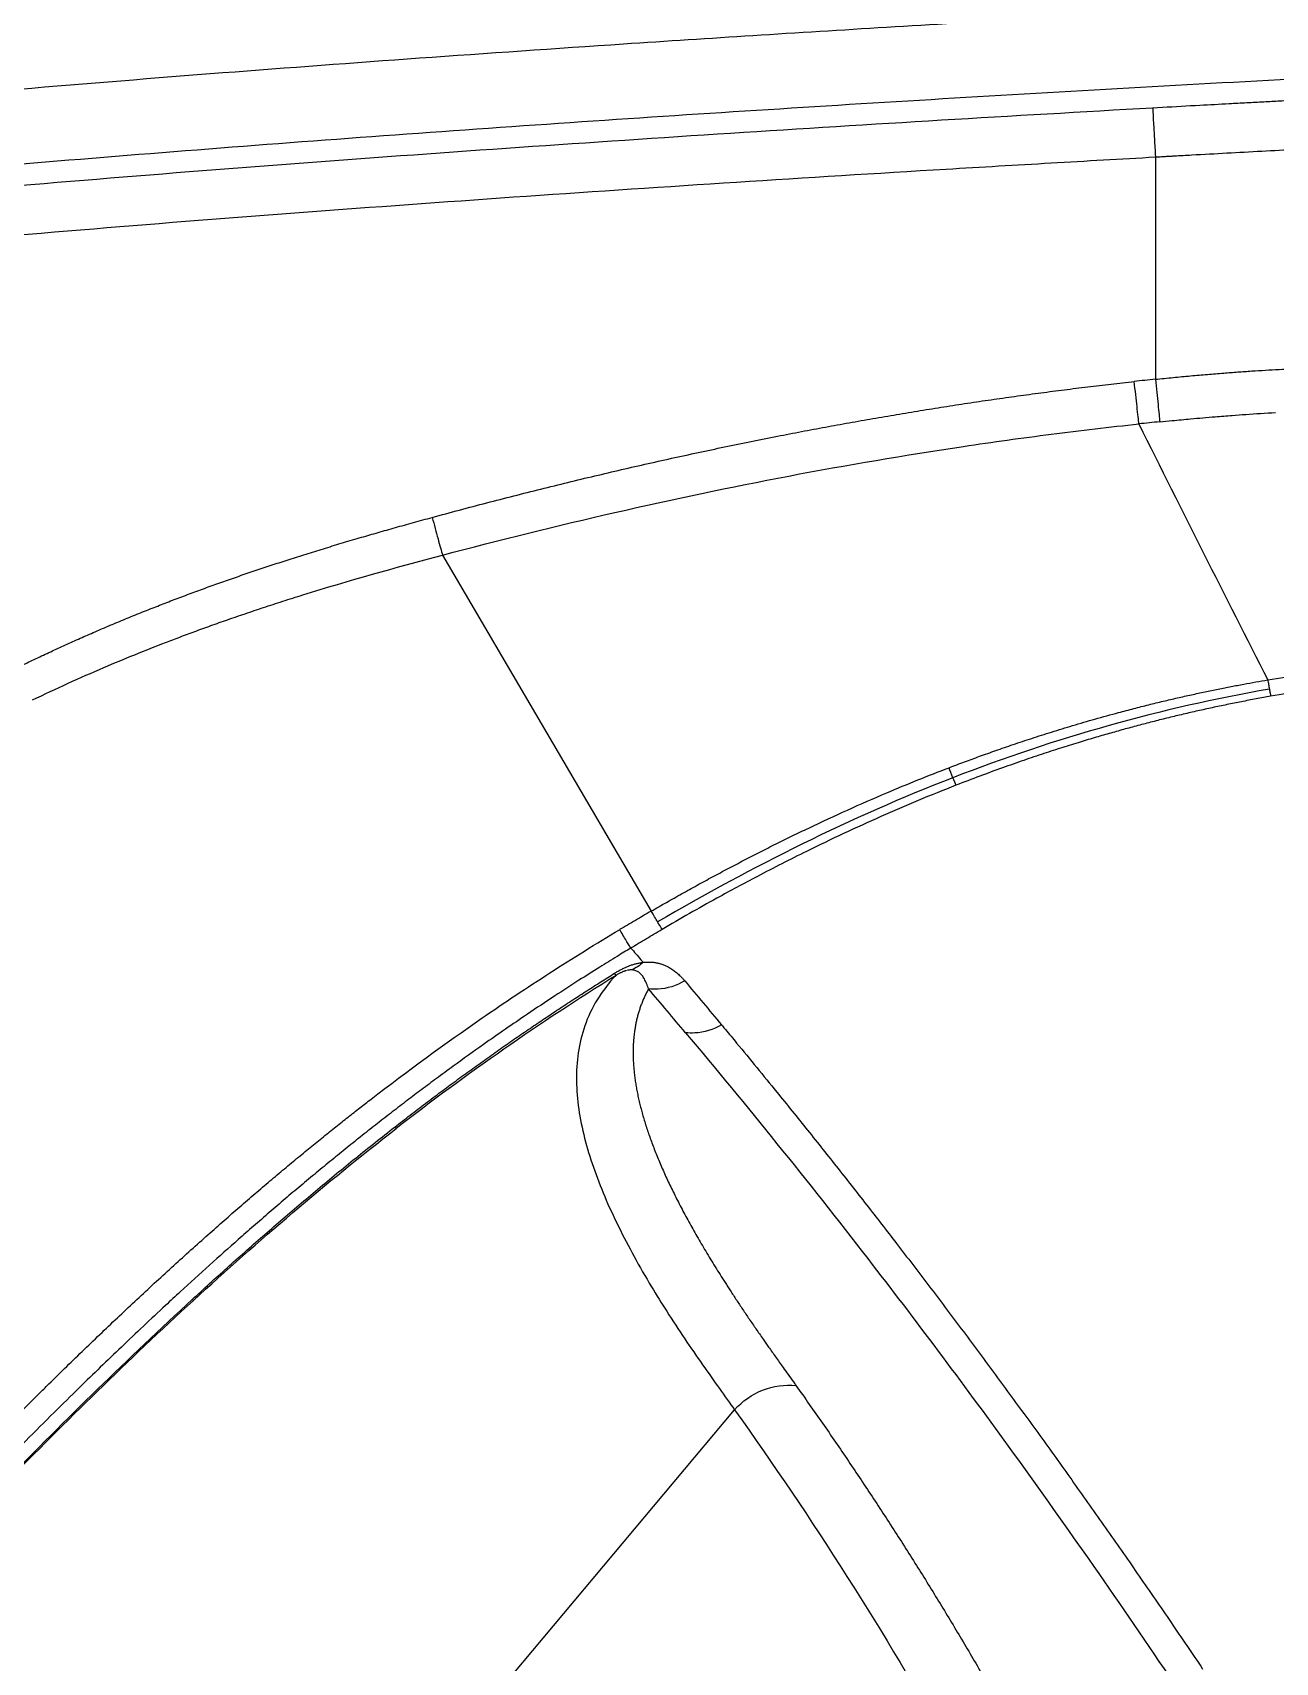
# Model space of a CAD drawing. Extents: x -50 to 28, y -10 to 124.
# Drawn here: x -39.92 to -36.342, y 71.561 to 76.252 of the extents above; entities that cross this region are included whole.
import ezdxf

# ---------------------------------------------------------------- set-up
doc = ezdxf.new("R2010")
doc.units = 0
doc.header["$MEASUREMENT"] = 0
doc.layers.add('GEOMETRY', color=2, linetype='Continuous', lineweight=25)

# ---------------------------------------------------------------- blocks, each defined once
blk = doc.blocks.new('2026 EXCURSION-ENTICE')
at = {"layer": 'GEOMETRY'}
for p, q in [((-25.2056, -3.0332), (-25.2056, -3.673)), ((-27.2579, -4.179), (-26.6567, -5.2036)), ((-26.7065, -5.5615), (-26.7068, -5.5639)), ((-28.2444, -8.8166), (-26.417, -6.6388))]:
    blk.add_line(p, q, dxfattribs=at)
at = {"layer": 'GEOMETRY', "flags": 128}
for points in [[(-25.2135, -2.8916), (-25.1992, -2.8908), (-25.1848, -2.89)], [(-26.6867, -5.3434), (-26.6834, -5.3472), (-26.6801, -5.351)], [(-26.4545, -5.5307), (-26.4531, -5.5324), (-26.4517, -5.5341)], [(-26.4517, -5.5341), (-26.4475, -5.5391), (-26.4433, -5.5442)]]:
    blk.add_lwpolyline(points, dxfattribs=at)
at = {"layer": 'GEOMETRY'}
for points, knots in [([(36.6428, -38.9849), (36.6428, -38.9538), (36.6428, -38.9209), (36.6428, -38.8518), (36.6428, -38.8157), (36.6428, -38.7044), (36.6428, -38.6259), (36.6429, -38.4716), (36.6429, -38.3959), (36.6429, -38.2918), (36.6429, -38.2586), (36.6429, -38.196), (36.6429, -38.1665), (36.643, -38.1112), (36.643, -38.0854), (36.643, -38.0366), (36.643, -38.0136), (36.643, -37.9686), (36.643, -37.9463), (36.643, -37.9016), (36.643, -37.8792), (36.643, -37.7674), (36.6431, -37.6779), (36.6431, -37.2302), (36.643, -36.8711), (36.6425, -36.1483), (36.642, -35.7846), (36.6407, -35.0531), (36.6397, -34.6853), (36.6362, -33.5784), (36.6327, -32.8363), (36.6258, -31.7329), (36.6232, -31.3667), (36.6174, -30.6389), (36.6143, -30.2773), (36.6073, -29.5579), (36.6036, -29.2001), (36.5954, -28.4845), (36.5909, -28.1267), (36.5766, -27.0538), (36.5657, -26.3392), (36.5282, -24.1982), (36.497, -22.7741), (36.4381, -20.634), (36.4164, -19.92), (36.3801, -18.8478), (36.3674, -18.4902), (36.3408, -17.775), (36.3267, -17.4174), (36.2972, -16.7019), (36.2818, -16.3439), (36.2492, -15.6276), (36.2321, -15.2693), (36.1961, -14.5528), (36.1772, -14.1946), (36.1373, -13.4788), (36.1163, -13.1213), (36.0491, -12.0493), (35.9987, -11.335), (35.8805, -9.9073), (35.8128, -9.1939), (35.7232, -8.3929), (35.713, -8.3039), (35.6975, -8.1705), (35.6923, -8.1261), (35.6818, -8.0371), (35.6765, -7.9925), (35.665, -7.9028), (35.6586, -7.8577), (35.6448, -7.7684), (35.6373, -7.7241), (35.6214, -7.6359), (35.6129, -7.5919), (35.5946, -7.5036), (35.5849, -7.4593), (35.4923, -7.0621), (35.374, -6.7174), (35.0708, -6.0592), (34.8858, -5.7456), (34.4563, -5.1619), (34.2117, -4.8918), (33.673, -4.4064), (33.379, -4.1911), (32.7534, -3.8241), (32.4219, -3.6725), (31.9069, -3.4974), (31.7324, -3.4478), (31.4674, -3.3867), (31.3785, -3.3686), (31.2447, -3.3449), (31.1999, -3.3375), (31.1102, -3.3239), (31.0652, -3.3177), (30.9981, -3.3092), (30.9757, -3.3065), (30.9311, -3.3012), (30.9089, -3.2986), (30.8644, -3.2933), (30.842, -3.2907), (30.7963, -3.2853), (30.7731, -3.2826), (30.702, -3.2744), (30.6528, -3.2687), (30.5544, -3.2576), (30.5054, -3.2521), (30.4346, -3.2442), (30.4114, -3.2416), (30.3659, -3.2366), (30.3436, -3.2342), (30.2768, -3.2269), (30.2323, -3.2221), (30.0987, -3.2078), (30.0097, -3.1985), (29.208, -3.1159), (28.4943, -3.0535), (27.0663, -2.9444), (26.3519, -2.8976), (25.4585, -2.8452), (25.2798, -2.835), (24.9224, -2.8152), (24.7437, -2.8055), (24.2082, -2.7773), (23.8523, -2.7596), (23.1438, -2.7258), (22.7911, -2.7098), (22.0879, -2.6794), (21.7373, -2.665), (21.0356, -2.6375), (20.6844, -2.6244), (19.9793, -2.5993), (19.6253, -2.5873), (18.9141, -2.5644), (18.5568, -2.5535), (17.8413, -2.5327), (17.4836, -2.5228), (16.41, -2.4947), (15.6939, -2.4779), (14.2607, -2.4478), (13.5436, -2.4345), (12.1094, -2.4109), (11.3923, -2.4007), (9.9589, -2.3829), (9.2426, -2.3754), (8.1688, -2.366), (7.8109, -2.3632), (7.2742, -2.3594), (7.0952, -2.3582), (6.734, -2.3559), (6.5517, -2.3549), (6.1823, -2.3529), (5.9953, -2.3519), (5.6165, -2.3502), (5.4248, -2.3494), (4.8447, -2.3471), (4.4512, -2.3459), (3.8632, -2.3443), (3.6676, -2.3438), (3.2794, -2.343), (3.0868, -2.3426), (2.7059, -2.3419), (2.5177, -2.3416), (2.1461, -2.3411), (1.9627, -2.3408), (1.5999, -2.3404), (1.4204, -2.3403), (1.0624, -2.34), (0.8835, -2.3399), (0.3468, -2.3397), (-0.0111, -2.3396), (-1.0845, -2.3399), (-1.8002, -2.3405), (-3.2315, -2.3427), (-3.9472, -2.3443), (-5.3786, -2.3489), (-6.0943, -2.352), (-7.5257, -2.3608), (-8.2412, -2.3663), (-9.6738, -2.3799), (-10.391, -2.3879), (-11.827, -2.4068), (-12.5458, -2.4177), (-13.983, -2.4426), (-14.7013, -2.4566), (-16.1362, -2.4882), (-16.8526, -2.5057), (-17.7473, -2.5302), (-17.9261, -2.5352), (-18.2839, -2.5455), (-18.4628, -2.5508), (-18.999, -2.5671), (-19.3554, -2.5785), (-20.0636, -2.6022), (-20.4155, -2.6146), (-21.1159, -2.6406), (-21.4645, -2.6541), (-22.1614, -2.6825), (-22.5098, -2.6974), (-23.2094, -2.7289), (-23.5607, -2.7454), (-24.2677, -2.7804), (-24.6234, -2.7989), (-25.1589, -2.8282), (-25.3376, -2.8382), (-25.695, -2.8589), (-25.8737, -2.8696), (-26.4099, -2.9025), (-26.7676, -2.9259), (-27.4834, -2.9761), (-27.8414, -3.0029), (-28.5569, -3.0608), (-28.9143, -3.0919), (-29.4497, -3.1421), (-29.6281, -3.1595), (-29.8954, -3.1866), (-29.9845, -3.1958), (-30.1181, -3.2099), (-30.1626, -3.2146), (-30.2294, -3.2218), (-30.2518, -3.2242), (-30.2974, -3.2291), (-30.3205, -3.2317), (-30.3913, -3.2394), (-30.4403, -3.2448), (-30.5396, -3.2559), (-30.5898, -3.2616), (-30.6878, -3.2727), (-30.7354, -3.2782), (-30.8272, -3.2889), (-30.8713, -3.2941), (-30.938, -3.302), (-30.9602, -3.3046), (-31.0049, -3.3101), (-31.0274, -3.3129), (-31.0947, -3.3217), (-31.1396, -3.3282), (-31.274, -3.3493), (-31.3632, -3.3657), (-31.8068, -3.4586), (-32.154, -3.5691), (-32.8192, -3.8576), (-33.1371, -4.0356), (-33.7306, -4.4522), (-34.0061, -4.6908), (-34.5034, -5.2184), (-34.7251, -5.5074), (-35.1057, -6.1243), (-35.2647, -6.4521), (-35.4513, -6.9629), (-35.5048, -7.1361), (-35.5721, -7.4008), (-35.5923, -7.4898), (-35.6191, -7.6236), (-35.6274, -7.6682), (-35.6391, -7.7352), (-35.6429, -7.7576), (-35.6501, -7.8023), (-35.6536, -7.8248), (-35.6601, -7.8689), (-35.6632, -7.8904), (-35.669, -7.9335), (-35.6718, -7.9552), (-35.6773, -7.9995), (-35.68, -8.022), (-35.6853, -8.0666), (-35.6879, -8.0888), (-35.701, -8.1998), (-35.7113, -8.2888), (-35.7416, -8.5557), (-35.7611, -8.7338), (-35.8548, -9.6244), (-35.9185, -10.3381), (-36.0299, -11.7663), (-36.0776, -12.4807), (-36.163, -13.9102), (-36.2007, -14.6252), (-36.2697, -16.0552), (-36.3009, -16.7704), (-36.3576, -18.2009), (-36.3831, -18.9162), (-36.4295, -20.3451), (-36.4503, -21.0586), (-36.488, -22.4845), (-36.5049, -23.1969), (-36.5351, -24.6223), (-36.5485, -25.3353), (-36.5723, -26.7631), (-36.5827, -27.478), (-36.5939, -28.3724), (-36.5961, -28.5513), (-36.6003, -28.9091), (-36.6023, -29.088), (-36.608, -29.6253), (-36.6116, -29.9845), (-36.618, -30.7077), (-36.621, -31.0717), (-36.6263, -31.8041), (-36.6286, -32.1726), (-36.6349, -33.2816), (-36.6379, -34.0258), (-36.6409, -35.1326), (-36.6416, -35.4999), (-36.6426, -36.2298), (-36.6429, -36.5923), (-36.6431, -37.3131), (-36.6431, -37.6713), (-36.643, -38.0739), (-36.643, -38.1187), (-36.643, -38.2079), (-36.6429, -38.2521), (-36.6429, -38.3384), (-36.6429, -38.3806), (-36.6429, -38.4626), (-36.6429, -38.5024), (-36.6428, -38.6188), (-36.6428, -38.6921), (-36.6428, -38.8373), (-36.6428, -38.9094), (-36.6428, -38.9849)], [0, 0, 0, 0, 0.000488, 0.000488, 0.000977, 0.000977, 0.001953, 0.001953, 0.00293, 0.00293, 0.003418, 0.003418, 0.003906, 0.003906, 0.004395, 0.004395, 0.004883, 0.004883, 0.005371, 0.005371, 0.005859, 0.005859, 0.007813, 0.007813, 0.015625, 0.015625, 0.023438, 0.023438, 0.03125, 0.03125, 0.046875, 0.046875, 0.054688, 0.054688, 0.0625, 0.0625, 0.070313, 0.070313, 0.078125, 0.078125, 0.09375, 0.09375, 0.125, 0.125, 0.140625, 0.140625, 0.148438, 0.148438, 0.15625, 0.15625, 0.164063, 0.164063, 0.171875, 0.171875, 0.179688, 0.179688, 0.1875, 0.1875, 0.203125, 0.203125, 0.21875, 0.21875, 0.220703, 0.220703, 0.22168, 0.22168, 0.222656, 0.222656, 0.223633, 0.223633, 0.224609, 0.224609, 0.225586, 0.225586, 0.226563, 0.226563, 0.234375, 0.234375, 0.242188, 0.242188, 0.25, 0.25, 0.257813, 0.257813, 0.265625, 0.265625, 0.269531, 0.269531, 0.271484, 0.271484, 0.272461, 0.272461, 0.273438, 0.273438, 0.273926, 0.273926, 0.274414, 0.274414, 0.274902, 0.274902, 0.275391, 0.275391, 0.276367, 0.276367, 0.277344, 0.277344, 0.277832, 0.277832, 0.27832, 0.27832, 0.279297, 0.279297, 0.28125, 0.28125, 0.296875, 0.296875, 0.3125, 0.3125, 0.316406, 0.316406, 0.320313, 0.320313, 0.328125, 0.328125, 0.335938, 0.335938, 0.34375, 0.34375, 0.351563, 0.351563, 0.359375, 0.359375, 0.367188, 0.367188, 0.375, 0.375, 0.390625, 0.390625, 0.40625, 0.40625, 0.421875, 0.421875, 0.4375, 0.4375, 0.445313, 0.445313, 0.449219, 0.449219, 0.453125, 0.453125, 0.457031, 0.457031, 0.460938, 0.460938, 0.46875, 0.46875, 0.472656, 0.472656, 0.476563, 0.476563, 0.480469, 0.480469, 0.484375, 0.484375, 0.488281, 0.488281, 0.492188, 0.492188, 0.5, 0.5, 0.515625, 0.515625, 0.53125, 0.53125, 0.546875, 0.546875, 0.5625, 0.5625, 0.578125, 0.578125, 0.59375, 0.59375, 0.609375, 0.609375, 0.625, 0.625, 0.628906, 0.628906, 0.632813, 0.632813, 0.640625, 0.640625, 0.648438, 0.648438, 0.65625, 0.65625, 0.664063, 0.664063, 0.671875, 0.671875, 0.679688, 0.679688, 0.683594, 0.683594, 0.6875, 0.6875, 0.695313, 0.695313, 0.703125, 0.703125, 0.710938, 0.710938, 0.714844, 0.714844, 0.716797, 0.716797, 0.717773, 0.717773, 0.718262, 0.718262, 0.71875, 0.71875, 0.719727, 0.719727, 0.720703, 0.720703, 0.72168, 0.72168, 0.722656, 0.722656, 0.723145, 0.723145, 0.723633, 0.723633, 0.724609, 0.724609, 0.726563, 0.726563, 0.734375, 0.734375, 0.742188, 0.742188, 0.75, 0.75, 0.757813, 0.757813, 0.765625, 0.765625, 0.769531, 0.769531, 0.771484, 0.771484, 0.772461, 0.772461, 0.772949, 0.772949, 0.773438, 0.773438, 0.773926, 0.773926, 0.774414, 0.774414, 0.774902, 0.774902, 0.775391, 0.775391, 0.777344, 0.777344, 0.78125, 0.78125, 0.796875, 0.796875, 0.8125, 0.8125, 0.828125, 0.828125, 0.84375, 0.84375, 0.859375, 0.859375, 0.875, 0.875, 0.890625, 0.890625, 0.90625, 0.90625, 0.921875, 0.921875, 0.925781, 0.925781, 0.929688, 0.929688, 0.9375, 0.9375, 0.945313, 0.945313, 0.953125, 0.953125, 0.96875, 0.96875, 0.976563, 0.976563, 0.984375, 0.984375, 0.992188, 0.992188, 0.993164, 0.993164, 0.994141, 0.994141, 0.995117, 0.995117, 0.996094, 0.996094, 0.998047, 0.998047, 1, 1, 1, 1]), ([(-30.1934, -3.0005), (-30.14, -2.9948), (-30.0328, -2.9834), (-29.8712, -2.9668), (-29.7082, -2.9504), (-29.5439, -2.9342), (-29.3782, -2.9183), (-29.2112, -2.9026), (-28.9105, -2.875), (-28.4701, -2.8366), (-27.8972, -2.7905), (-27.3172, -2.7473), (-26.8084, -2.7122), (-26.3602, -2.683), (-25.976, -2.6591), (-25.716, -2.6437), (-25.584, -2.6359)], [0, 0, 0, 0, 0.034838, 0.069965, 0.10538, 0.141085, 0.177079, 0.213363, 0.249936, 0.372971, 0.500138, 0.622863, 0.750276, 0.830993, 0.914234, 1, 1, 1, 1]), ([(-36.1408, -14.6533), (-36.1199, -14.2482), (-36.0979, -13.8431), (-36.0508, -13.0332), (-36.0257, -12.6284), (-35.9444, -11.4143), (-35.882, -10.6052), (-35.7694, -9.3933), (-35.7287, -8.9896), (-35.6731, -8.4856), (-35.6617, -8.3848), (-35.6443, -8.2337), (-35.6384, -8.1833), (-35.6296, -8.1079), (-35.6266, -8.0827), (-35.6206, -8.0323), (-35.6176, -8.0069), (-35.6114, -7.9571), (-35.6082, -7.933), (-35.6016, -7.8847), (-35.5981, -7.8604), (-35.5905, -7.8104), (-35.5864, -7.7853), (-35.5781, -7.7351), (-35.5737, -7.7101), (-35.551, -7.585), (-35.5298, -7.485), (-35.4818, -7.2865), (-35.4549, -7.1882), (-35.3958, -6.9937), (-35.3635, -6.8974), (-35.2583, -6.6114), (-35.1772, -6.4247), (-34.9028, -5.8807), (-34.678, -5.5393), (-34.2867, -5.0721), (-34.1473, -4.9239), (-33.8524, -4.6444), (-33.6969, -4.5131), (-33.2093, -4.1474), (-32.8561, -3.9412), (-32.298, -3.6962), (-32.1073, -3.6252), (-31.719, -3.5056), (-31.5213, -3.457), (-31.2716, -3.4105), (-31.2216, -3.4019), (-31.1211, -3.3862), (-31.0709, -3.3791), (-30.9701, -3.3663), (-30.9198, -3.3604), (-30.8442, -3.3515), (-30.819, -3.3486), (-30.7676, -3.3425), (-30.7414, -3.3395), (-30.6611, -3.3302), (-30.6051, -3.3239), (-30.4924, -3.3112), (-30.4357, -3.3048), (-30.3539, -3.2958), (-30.3271, -3.2929), (-30.2746, -3.2872), (-30.249, -3.2844), (-30.1982, -3.2789), (-30.1731, -3.2763), (-30.1227, -3.2709), (-30.0975, -3.2682), (-29.6688, -3.2231), (-29.2648, -3.1842), (-28.4554, -3.1124), (-28.0501, -3.0795), (-27.2392, -3.0185), (-26.8337, -2.9906), (-26.0233, -2.9384), (-25.6184, -2.9143), (-25.2135, -2.8916)], [0, 0, 0, 0, 0.0625, 0.0625, 0.125, 0.125, 0.25, 0.25, 0.3125, 0.3125, 0.328125, 0.328125, 0.335937, 0.335937, 0.339844, 0.339844, 0.34375, 0.34375, 0.347656, 0.347656, 0.351562, 0.351562, 0.355469, 0.355469, 0.359375, 0.359375, 0.375, 0.375, 0.390625, 0.390625, 0.40625, 0.40625, 0.4375, 0.4375, 0.5, 0.5, 0.53125, 0.53125, 0.5625, 0.5625, 0.625, 0.625, 0.65625, 0.65625, 0.6875, 0.6875, 0.695313, 0.695313, 0.703125, 0.703125, 0.710938, 0.710938, 0.714844, 0.714844, 0.71875, 0.71875, 0.726563, 0.726563, 0.734375, 0.734375, 0.738281, 0.738281, 0.742188, 0.742188, 0.746094, 0.746094, 0.75, 0.75, 0.8125, 0.8125, 0.875, 0.875, 0.9375, 0.9375, 1, 1, 1, 1]), ([(-25.2135, -2.8916), (-25.2135, -2.8926), (-25.2132, -2.897), (-25.2124, -2.912), (-25.2118, -2.9226), (-25.2103, -2.9487), (-25.2095, -2.964), (-25.2076, -2.9973), (-25.2066, -3.0152), (-25.2056, -3.0332)], [0, 0, 0, 0, 0.25, 0.25, 0.5, 0.5, 0.75, 0.75, 1, 1, 1, 1]), ([(-25.1848, -2.89), (-25.1491, -2.888), (-25.0853, -2.8844), (-25.0214, -2.881), (-24.9933, -2.8794)], [0, 0, 0, 0, 0.559368, 1, 1, 1, 1]), ([(-24.9933, -2.8794), (-24.9764, -2.8785), (-24.9432, -2.8767), (-24.8944, -2.8741), (-24.8475, -2.8717), (-24.8169, -2.8701), (-24.8018, -2.8693)], [0, 0, 0, 0, 0.264686, 0.51957, 0.764668, 1, 1, 1, 1]), ([(-26.4116, -3.1055), (-26.2103, -3.0926), (-26.009, -3.0801), (-25.7071, -3.062), (-25.6065, -3.0561), (-25.4556, -3.0474), (-25.4053, -3.0445), (-25.3053, -3.0388), (-25.2555, -3.036), (-25.2056, -3.0332)], [0, 0, 0, 0, 0.5, 0.5, 0.75, 0.75, 0.875, 0.875, 1, 1, 1, 1]), ([(-25.2056, -3.0332), (-25.2035, -3.033), (-25.2013, -3.0329), (-25.1966, -3.0327), (-25.1941, -3.0325), (-25.1864, -3.0321), (-25.1813, -3.0318), (-25.1725, -3.0313), (-25.1683, -3.0311), (-25.1599, -3.0306), (-25.1557, -3.0304), (-25.1345, -3.0292), (-25.1176, -3.0282), (-25.067, -3.0254), (-25.0334, -3.0235), (-24.9329, -3.018), (-24.8662, -3.0144), (-24.7999, -3.0109)], [0, 0, 0, 0, 0.015625, 0.015625, 0.03125, 0.03125, 0.0625, 0.0625, 0.09375, 0.09375, 0.125, 0.125, 0.25, 0.25, 0.5, 0.5, 1, 1, 1, 1]), ([(-25.2056, -3.673), (-25.1885, -3.6712), (-25.1547, -3.6678), (-25.1048, -3.6631), (-25.0564, -3.6588), (-25.0246, -3.6562), (-25.0089, -3.655)], [0, 0, 0, 0, 0.2612802, 0.5150017, 0.7612223, 1, 1, 1, 1]), ([(-25.0089, -3.655), (-24.9954, -3.6539), (-24.9685, -3.6519), (-24.9285, -3.6491), (-24.889, -3.6467), (-24.85, -3.6445), (-24.8242, -3.6432), (-24.8114, -3.6426)], [0, 0, 0, 0, 0.205341, 0.407982, 0.607952, 0.805281, 1, 1, 1, 1]), ([(-26.2844, -3.8351), (-26.2615, -3.8306), (-26.2157, -3.8218), (-26.1471, -3.8089), (-26.0786, -3.7965), (-26.0102, -3.7845), (-25.942, -3.7729), (-25.8739, -3.7617), (-25.8059, -3.7509), (-25.738, -3.7405), (-25.6703, -3.7305), (-25.6027, -3.721), (-25.5352, -3.7118), (-25.4678, -3.7031), (-25.4006, -3.6948), (-25.3335, -3.6869), (-25.2888, -3.6819), (-25.2664, -3.6794)], [0, 0, 0, 0, 0.067973, 0.13575, 0.203333, 0.270725, 0.337928, 0.404943, 0.471773, 0.53842, 0.604886, 0.671173, 0.737283, 0.803219, 0.868982, 0.934575, 1, 1, 1, 1]), ([(-25.2056, -3.673), (-25.2157, -3.674), (-25.236, -3.6761), (-25.2563, -3.6783), (-25.2664, -3.6794)], [0, 0, 0, 0, 0.4989, 1, 1, 1, 1]), ([(-25.2532, -3.8015), (-25.2543, -3.7906), (-25.2562, -3.7731), (-25.2609, -3.7302), (-25.2637, -3.7048), (-25.2664, -3.6794)], [0, 0, 0, 0, 0.5, 0.5, 1, 1, 1, 1]), ([(-25.2056, -3.673), (-25.203, -3.6985), (-25.2003, -3.7239), (-25.197, -3.7562), (-25.196, -3.7659), (-25.1943, -3.7828), (-25.1935, -3.7899), (-25.193, -3.7953)], [0, 0, 0, 0, 0.5, 0.5, 0.75, 0.75, 1, 1, 1, 1]), ([(-25.0335, -3.7807), (-25.0172, -3.7795), (-24.9878, -3.7771), (-24.9584, -3.7751), (-24.9454, -3.7741)], [0, 0, 0, 0, 0.555152, 1, 1, 1, 1]), ([(-27.2874, -4.0705), (-27.2612, -4.0634), (-27.209, -4.0493), (-27.1307, -4.0286), (-27.0526, -4.0085), (-26.9748, -3.9889), (-26.8971, -3.9697), (-26.8198, -3.9511), (-26.7426, -3.933), (-26.6657, -3.9154), (-26.589, -3.8983), (-26.5125, -3.8817), (-26.4363, -3.8657), (-26.3603, -3.8501), (-26.3096, -3.8401), (-26.2844, -3.8351)], [0, 0, 0, 0, 0.0789342, 0.1575248, 0.2357738, 0.3136836, 0.3912566, 0.468495, 0.5454012, 0.6219777, 0.6982269, 0.7741512, 0.8497531, 0.9250352, 1, 1, 1, 1]), ([(-26.261, -3.9515), (-26.0938, -3.9197), (-25.9262, -3.8912), (-25.674, -3.8536), (-25.5898, -3.8419), (-25.4214, -3.8203), (-25.3371, -3.8105), (-25.2532, -3.8015)], [0, 0, 0, 0, 0.5, 0.5, 0.75, 0.75, 1, 1, 1, 1]), ([(-27.4908, -4.1278), (-27.4749, -4.1232), (-27.4425, -4.1137), (-27.3927, -4.0996), (-27.3408, -4.0851), (-27.3054, -4.0754), (-27.2874, -4.0705)], [0, 0, 0, 0, 0.234706, 0.479604, 0.734701, 1, 1, 1, 1]), ([(-27.2874, -4.0705), (-27.2816, -4.0918), (-27.2758, -4.113), (-27.2656, -4.1507), (-27.2611, -4.167), (-27.2579, -4.179)], [0, 0, 0, 0, 0.5, 0.5, 1, 1, 1, 1]), ([(-27.6931, -4.1895), (-27.6768, -4.1843), (-27.644, -4.1739), (-27.594, -4.1585), (-27.5428, -4.143), (-27.5082, -4.1329), (-27.4908, -4.1278)], [0, 0, 0, 0, 0.242004, 0.489332, 0.741994, 1, 1, 1, 1]), ([(-28.0935, -4.3318), (-28.0794, -4.3262), (-28.0511, -4.3151), (-28.0082, -4.2988), (-27.9648, -4.2826), (-27.9208, -4.2666), (-27.8763, -4.2508), (-27.8313, -4.2352), (-27.7857, -4.2198), (-27.7396, -4.2045), (-27.7087, -4.1945), (-27.6931, -4.1895)], [0, 0, 0, 0, 0.106945, 0.214916, 0.323921, 0.433966, 0.545057, 0.6572, 0.770401, 0.884666, 1, 1, 1, 1]), ([(-28.0547, -4.4304), (-28.0411, -4.4251), (-28.013, -4.4144), (-27.9696, -4.3983), (-27.9239, -4.3817), (-27.8758, -4.3646), (-27.8253, -4.3473), (-27.7723, -4.3295), (-27.717, -4.3115), (-27.6793, -4.2997), (-27.66, -4.2936)], [0, 0, 0, 0, 0.105045, 0.215787, 0.332233, 0.454383, 0.582238, 0.715796, 0.855052, 1, 1, 1, 1]), ([(-28.4797, -4.5018), (-28.4658, -4.495), (-28.4381, -4.4816), (-28.3962, -4.4618), (-28.3539, -4.4423), (-28.3113, -4.4231), (-28.2684, -4.4042), (-28.2252, -4.3856), (-28.1816, -4.3674), (-28.1377, -4.3493), (-28.1083, -4.3376), (-28.0935, -4.3318)], [0, 0, 0, 0, 0.1094316, 0.219263, 0.3295031, 0.4401604, 0.5512434, 0.6627606, 0.7747203, 0.8871307, 1, 1, 1, 1]), ([(-25.3115, -4.6321), (-25.2969, -4.6282), (-25.2681, -4.6206), (-25.2253, -4.6098), (-25.1834, -4.5996), (-25.1424, -4.59), (-25.1023, -4.581), (-25.0632, -4.5726), (-25.0251, -4.5647), (-24.988, -4.5573), (-24.9518, -4.5505), (-24.9166, -4.5441), (-24.8935, -4.5401), (-24.8821, -4.5381)], [0, 0, 0, 0, 0.102827, 0.203307, 0.301422, 0.397159, 0.490502, 0.581445, 0.669979, 0.756102, 0.839813, 0.921112, 1, 1, 1, 1]), ([(-24.8821, -4.5381), (-24.8814, -4.5419), (-24.8807, -4.5464), (-24.8791, -4.5556), (-24.8782, -4.5603), (-24.8775, -4.5647)], [0, 0, 0, 0, 0.5, 0.5, 1, 1, 1, 1]), ([(-24.8739, -4.5853), (-24.8879, -4.5878), (-24.9159, -4.5929), (-24.9579, -4.6009), (-24.9998, -4.6093), (-25.0418, -4.6182), (-25.0837, -4.6274), (-25.1255, -4.637), (-25.1673, -4.647), (-25.2091, -4.6574), (-25.2507, -4.6683), (-25.2923, -4.6794), (-25.32, -4.6872), (-25.3338, -4.6911)], [0, 0, 0, 0, 0.090458, 0.180993, 0.271624, 0.362363, 0.453213, 0.544173, 0.635232, 0.726373, 0.817571, 0.908794, 1, 1, 1, 1]), ([(-24.8775, -4.5647), (-24.8767, -4.569), (-24.876, -4.573), (-24.8748, -4.5799), (-24.8743, -4.5828), (-24.8739, -4.5853)], [0, 0, 0, 0, 0.5, 0.5, 1, 1, 1, 1]), ([(-25.7547, -4.7738), (-25.7404, -4.7686), (-25.7106, -4.7576), (-25.6641, -4.741), (-25.6141, -4.7238), (-25.5606, -4.706), (-25.5035, -4.6877), (-25.4428, -4.6692), (-25.3784, -4.6504), (-25.3342, -4.6383), (-25.3115, -4.6321)], [0, 0, 0, 0, 0.098463, 0.204474, 0.318054, 0.439223, 0.567996, 0.704385, 0.848391, 1, 1, 1, 1]), ([(-25.3338, -4.6911), (-25.3478, -4.6951), (-25.3773, -4.7035), (-25.4235, -4.7174), (-25.4738, -4.733), (-25.5279, -4.7505), (-25.5858, -4.77), (-25.6473, -4.7917), (-25.7124, -4.8155), (-25.7568, -4.8326), (-25.7797, -4.8415)], [0, 0, 0, 0, 0.092987, 0.195515, 0.307394, 0.428345, 0.558079, 0.696552, 0.843821, 1, 1, 1, 1]), ([(-25.7797, -4.8415), (-25.8527, -4.87), (-25.9248, -4.9001), (-26.068, -4.9635), (-26.1391, -4.9968), (-26.2097, -5.0316)], [0, 0, 0, 0, 0.5, 0.5, 1, 1, 1, 1]), ([(-26.6567, -5.2036), (-26.6422, -5.1952), (-26.6132, -5.1785), (-26.5693, -5.1538), (-26.525, -5.1293), (-26.4804, -5.105), (-26.4354, -5.081), (-26.3899, -5.0572), (-26.344, -5.0336), (-26.2977, -5.0103), (-26.2509, -4.9872), (-26.2195, -4.9721), (-26.2037, -4.9645)], [0, 0, 0, 0, 0.097924, 0.196242, 0.294969, 0.394132, 0.493762, 0.593895, 0.694561, 0.795791, 0.897602, 1, 1, 1, 1]), ([(-26.6568, -5.2034), (-26.6721, -5.2123), (-26.7024, -5.2301), (-26.7328, -5.2481), (-26.7479, -5.257)], [0, 0, 0, 0, 0.501275, 1, 1, 1, 1]), ([(-27.1438, -5.5112), (-27.0794, -5.4668), (-27.0143, -5.4235), (-26.8824, -5.3389), (-26.8156, -5.2975), (-26.7478, -5.2571)], [0, 0, 0, 0, 0.5, 0.5, 1, 1, 1, 1]), ([(-26.7157, -5.3098), (-26.7172, -5.3074), (-26.7189, -5.3045), (-26.7234, -5.2973), (-26.726, -5.293), (-26.732, -5.2832), (-26.7352, -5.2778), (-26.7418, -5.2671), (-26.745, -5.2617), (-26.7478, -5.2571)], [0, 0, 0, 0, 0.25, 0.25, 0.5, 0.5, 0.75, 0.75, 1, 1, 1, 1]), ([(-26.7157, -5.3097), (-26.7008, -5.3008), (-26.6708, -5.2828), (-26.6408, -5.2649), (-26.6258, -5.256)], [0, 0, 0, 0, 0.499093, 1, 1, 1, 1]), ([(-26.7157, -5.3098), (-26.7289, -5.3179), (-26.7589, -5.3361), (-26.8087, -5.3671), (-26.8685, -5.4048), (-26.9379, -5.4498), (-27.0298, -5.5109), (-27.1273, -5.5782), (-27.2143, -5.6406), (-27.2593, -5.6737), (-27.2755, -5.6856)], [0, 0, 0, 0, 0.069077, 0.156006, 0.260802, 0.383491, 0.524112, 0.7516, 0.910287, 1, 1, 1, 1]), ([(-27.3952, -5.8251), (-27.3804, -5.8136), (-27.3509, -5.7907), (-27.3067, -5.757), (-27.2627, -5.724), (-27.2191, -5.6917), (-27.1758, -5.6602), (-27.1328, -5.6294), (-27.0902, -5.5992), (-27.0479, -5.5698), (-27.006, -5.5411), (-26.9645, -5.513), (-26.9233, -5.4856), (-26.8825, -5.4589), (-26.8421, -5.4328), (-26.8021, -5.4073), (-26.7755, -5.3906), (-26.7623, -5.3824)], [0, 0, 0, 0, 0.072882, 0.144879, 0.215986, 0.286203, 0.35553, 0.423964, 0.491508, 0.558162, 0.623927, 0.688805, 0.752799, 0.815913, 0.878148, 0.939509, 1, 1, 1, 1]), ([(-26.7623, -5.3824), (-26.7611, -5.3816), (-26.7585, -5.38), (-26.7541, -5.3774), (-26.749, -5.3745), (-26.7452, -5.3725), (-26.7432, -5.3715)], [0, 0, 0, 0, 0.201377, 0.401429, 0.690595, 1, 1, 1, 1]), ([(-26.7315, -5.3756), (-26.7325, -5.376), (-26.7345, -5.3766), (-26.7377, -5.3778), (-26.741, -5.3792), (-26.7443, -5.3808), (-26.7477, -5.3825), (-26.7511, -5.3843), (-26.7546, -5.3864), (-26.7569, -5.3878), (-26.7581, -5.3885)], [0, 0, 0, 0, 0.136715, 0.266251, 0.390298, 0.51079, 0.629839, 0.749639, 0.872352, 1, 1, 1, 1]), ([(-26.7432, -5.3715), (-26.7416, -5.3707), (-26.7384, -5.369), (-26.7337, -5.3668), (-26.7305, -5.3654), (-26.7289, -5.3647)], [0, 0, 0, 0, 0.329383, 0.66223, 1, 1, 1, 1]), ([(-26.7288, -5.3749), (-26.7292, -5.375), (-26.7301, -5.3752), (-26.731, -5.3755), (-26.7315, -5.3756)], [0, 0, 0, 0, 0.488261, 1, 1, 1, 1]), ([(-26.7289, -5.3647), (-26.7266, -5.3637), (-26.7221, -5.3618), (-26.7178, -5.3602), (-26.7157, -5.3595)], [0, 0, 0, 0, 0.518599, 1, 1, 1, 1]), ([(-26.7136, -5.3729), (-26.715, -5.3729), (-26.7176, -5.3729), (-26.7208, -5.3733), (-26.7223, -5.3735)], [0, 0, 0, 0, 0.526713, 1, 1, 1, 1]), ([(-26.7157, -5.3595), (-26.7141, -5.3589), (-26.711, -5.3578), (-26.7063, -5.3564), (-26.7016, -5.3551), (-26.6969, -5.3539), (-26.6922, -5.3529), (-26.6892, -5.3524), (-26.6876, -5.3521)], [0, 0, 0, 0, 0.152546, 0.310115, 0.473214, 0.642295, 0.817769, 1, 1, 1, 1]), ([(-26.6765, -5.3989), (-26.6776, -5.3971), (-26.6796, -5.3937), (-26.683, -5.389), (-26.6866, -5.3849), (-26.6904, -5.3813), (-26.6945, -5.3784), (-26.6988, -5.3761), (-26.7034, -5.3744), (-26.7081, -5.3733), (-26.7119, -5.373), (-26.7136, -5.3729)], [0, 0, 0, 0, 0.147772, 0.286173, 0.415257, 0.535093, 0.645771, 0.74741, 0.840169, 0.924266, 1, 1, 1, 1]), ([(-26.6876, -5.3521), (-26.6861, -5.3518), (-26.6836, -5.3514), (-26.6812, -5.3511), (-26.6801, -5.351)], [0, 0, 0, 0, 0.568101, 1, 1, 1, 1]), ([(-26.6801, -5.351), (-26.6784, -5.3508), (-26.6748, -5.3505), (-26.6697, -5.3502), (-26.6646, -5.3501), (-26.6596, -5.3502), (-26.6546, -5.3505), (-26.6497, -5.3509), (-26.6448, -5.3516), (-26.64, -5.3525), (-26.6352, -5.3536), (-26.6305, -5.3549), (-26.6259, -5.3564), (-26.6213, -5.3581), (-26.6167, -5.36), (-26.6122, -5.362), (-26.6078, -5.3643), (-26.6049, -5.3659), (-26.6035, -5.3668)], [0, 0, 0, 0, 0.047731, 0.097158, 0.148359, 0.201406, 0.256363, 0.313287, 0.372231, 0.433241, 0.496359, 0.561623, 0.629068, 0.698724, 0.770621, 0.844784, 0.921236, 1, 1, 1, 1]), ([(-26.6035, -5.3668), (-26.6016, -5.3679), (-26.5977, -5.3703), (-26.5922, -5.3742), (-26.5867, -5.3784), (-26.5813, -5.3829), (-26.576, -5.3877), (-26.5707, -5.3929), (-26.5655, -5.3984), (-26.5622, -5.4023), (-26.5605, -5.4043)], [0, 0, 0, 0, 0.109772, 0.223834, 0.342221, 0.464963, 0.592088, 0.723621, 0.859585, 1, 1, 1, 1]), ([(-26.6647, -5.4276), (-26.6665, -5.4309), (-26.6702, -5.4377), (-26.6753, -5.448), (-26.68, -5.4585), (-26.6844, -5.4691), (-26.6884, -5.48), (-26.692, -5.4911), (-26.6953, -5.5023), (-26.6983, -5.5138), (-26.7009, -5.5254), (-26.7031, -5.5373), (-26.7051, -5.5493), (-26.706, -5.5574), (-26.7065, -5.5615)], [0, 0, 0, 0, 0.079147, 0.15904, 0.239684, 0.321083, 0.403243, 0.486167, 0.569861, 0.654327, 0.73957, 0.825594, 0.912403, 1, 1, 1, 1]), ([(-26.6647, -5.4276), (-26.6664, -5.4224), (-26.6697, -5.4123), (-26.6743, -5.4033), (-26.6765, -5.3989)], [0, 0, 0, 0, 0.52135, 1, 1, 1, 1]), ([(-26.7068, -5.5639), (-26.7072, -5.5681), (-26.708, -5.5765), (-26.7087, -5.5893), (-26.7091, -5.6023), (-26.7092, -5.6154), (-26.7089, -5.6288), (-26.7082, -5.6424), (-26.7072, -5.6562), (-26.7062, -5.6655), (-26.7057, -5.6702)], [0, 0, 0, 0, 0.121104, 0.243312, 0.366629, 0.491059, 0.616606, 0.743276, 0.871073, 1, 1, 1, 1]), ([(-26.411, -5.5832), (-26.3917, -5.6067), (-26.3531, -5.6535), (-26.3146, -5.7008), (-26.2954, -5.7244)], [0, 0, 0, 0, 0.5014116, 1, 1, 1, 1]), ([(-26.7057, -5.6702), (-26.7051, -5.6752), (-26.7039, -5.6853), (-26.7016, -5.7006), (-26.699, -5.7161), (-26.6959, -5.7318), (-26.6924, -5.7478), (-26.6885, -5.7641), (-26.6842, -5.7805), (-26.6795, -5.7972), (-26.6744, -5.8142), (-26.6689, -5.8314), (-26.6629, -5.8488), (-26.6566, -5.8665), (-26.6499, -5.8844), (-26.6427, -5.9025), (-26.6352, -5.9209), (-26.6272, -5.9396), (-26.6188, -5.9585), (-26.6101, -5.9776), (-26.6039, -5.9905), (-26.6009, -5.997)], [0, 0, 0, 0, 0.048585, 0.097611, 0.147079, 0.196992, 0.247351, 0.298157, 0.349412, 0.401117, 0.453275, 0.505886, 0.558951, 0.612473, 0.666451, 0.720889, 0.775786, 0.831145, 0.886966, 0.943251, 1, 1, 1, 1]), ([(-27.2755, -5.6856), (-27.2895, -5.696), (-27.3176, -5.7169), (-27.3598, -5.7489), (-27.4025, -5.7816), (-27.4455, -5.8151), (-27.4889, -5.8493), (-27.5326, -5.8843), (-27.5767, -5.9201), (-27.6212, -5.9567), (-27.666, -5.994), (-27.7111, -6.0322), (-27.7565, -6.071), (-27.7868, -6.0973), (-27.8021, -6.1106)], [0, 0, 0, 0, 0.077116, 0.155374, 0.234772, 0.315307, 0.396976, 0.479775, 0.5637, 0.648744, 0.734903, 0.822169, 0.910537, 1, 1, 1, 1]), ([(-27.9386, -6.1401), (-27.9231, -6.1263), (-27.8926, -6.0993), (-27.8472, -6.0597), (-27.8031, -6.0216), (-27.7601, -5.985), (-27.7185, -5.9499), (-27.6781, -5.9163), (-27.639, -5.8842), (-27.6013, -5.8536), (-27.5649, -5.8244), (-27.5298, -5.7966), (-27.4961, -5.7701), (-27.4741, -5.7531), (-27.4633, -5.7447)], [0, 0, 0, 0, 0.100405, 0.197805, 0.292149, 0.383384, 0.471479, 0.556417, 0.638192, 0.716809, 0.792281, 0.864622, 0.933855, 1, 1, 1, 1]), ([(-26.2954, -5.7244), (-26.2807, -5.7427), (-26.2512, -5.7791), (-26.207, -5.8341), (-26.163, -5.8892), (-26.1191, -5.9445), (-26.0754, -6), (-26.0318, -6.0557), (-25.9884, -6.1115), (-25.9595, -6.149), (-25.9451, -6.1677)], [0, 0, 0, 0, 0.126223, 0.252095, 0.377618, 0.502792, 0.627617, 0.752093, 0.87622, 1, 1, 1, 1]), ([(-27.9776, -6.3208), (-27.9611, -6.3057), (-27.928, -6.2754), (-27.8779, -6.2301), (-27.827, -6.1848), (-27.7755, -6.1395), (-27.7233, -6.0942), (-27.6704, -6.049), (-27.6168, -6.0039), (-27.5625, -5.9589), (-27.5075, -5.9141), (-27.4517, -5.8694), (-27.4141, -5.8399), (-27.3952, -5.8251)], [0, 0, 0, 0, 0.087695, 0.17605, 0.265062, 0.354725, 0.445035, 0.535983, 0.627562, 0.719763, 0.812576, 0.905991, 1, 1, 1, 1]), ([(-26.6009, -5.997), (-26.5977, -6.0035), (-26.5913, -6.0166), (-26.5813, -6.0365), (-26.571, -6.0566), (-26.5602, -6.077), (-26.549, -6.0976), (-26.5374, -6.1185), (-26.5294, -6.1325), (-26.5254, -6.1396)], [0, 0, 0, 0, 0.139474, 0.280072, 0.421795, 0.564647, 0.70863, 0.853747, 1, 1, 1, 1]), ([(-27.8021, -6.1106), (-27.8166, -6.1233), (-27.8588, -6.1603), (-27.9293, -6.2231), (-27.9988, -6.2864), (-28.0837, -6.3649), (-28.1808, -6.4564), (-28.2873, -6.5594), (-28.4064, -6.6768), (-28.525, -6.7961), (-28.6451, -6.9198), (-28.7241, -7.0022), (-28.7634, -7.0435), (-28.7765, -7.0573)], [0, 0, 0, 0, 0.042649, 0.123894, 0.208308, 0.250357, 0.379013, 0.502708, 0.577535, 0.747992, 0.874119, 0.958105, 1, 1, 1, 1]), ([(-28.3907, -6.5643), (-28.3736, -6.5475), (-28.3397, -6.5142), (-28.2887, -6.4648), (-28.238, -6.4162), (-28.1876, -6.3683), (-28.1374, -6.3213), (-28.0875, -6.2749), (-28.0378, -6.2293), (-27.9882, -6.1844), (-27.9551, -6.1548), (-27.9386, -6.1401)], [0, 0, 0, 0, 0.115738, 0.230209, 0.343451, 0.455513, 0.566444, 0.676302, 0.785142, 0.893022, 1, 1, 1, 1]), ([(-26.5254, -6.1396), (-26.5212, -6.1467), (-26.513, -6.161), (-26.5001, -6.1828), (-26.4868, -6.2049), (-26.473, -6.2272), (-26.4588, -6.2499), (-26.4442, -6.2729), (-26.4342, -6.2884), (-26.4292, -6.2962)], [0, 0, 0, 0, 0.138709, 0.278797, 0.420267, 0.56312, 0.707358, 0.852984, 1, 1, 1, 1]), ([(-25.9451, -6.1677), (-25.9295, -6.188), (-25.8983, -6.2286), (-25.8516, -6.2899), (-25.805, -6.3516), (-25.7585, -6.4136), (-25.7121, -6.4759), (-25.6657, -6.5385), (-25.6195, -6.6015), (-25.5733, -6.6648), (-25.5272, -6.7284), (-25.4811, -6.7925), (-25.4352, -6.8568), (-25.3893, -6.9215), (-25.3434, -6.9866), (-25.2977, -7.052), (-25.252, -7.1179), (-25.2063, -7.184), (-25.1607, -7.2506), (-25.1151, -7.3175), (-25.0848, -7.3625), (-25.0696, -7.385)], [0, 0, 0, 0, 0.0533514, 0.1066221, 0.159812, 0.2129214, 0.2659504, 0.3188991, 0.3717678, 0.4245565, 0.4772654, 0.5298946, 0.5824444, 0.6349147, 0.687306, 0.7396181, 0.7918515, 0.8440062, 0.8960823, 0.9480802, 1, 1, 1, 1]), ([(-27.9747, -6.324), (-28.0687, -6.4102), (-28.1607, -6.4975), (-28.3407, -6.6727), (-28.4287, -6.7607), (-28.5152, -6.8489)], [0, 0, 0, 0, 0.5, 0.5, 1, 1, 1, 1]), ([(-26.4292, -6.2962), (-26.4234, -6.3049), (-26.4118, -6.3227), (-26.3938, -6.3498), (-26.375, -6.3776), (-26.3554, -6.4061), (-26.3419, -6.4255), (-26.3351, -6.4352)], [0, 0, 0, 0, 0.191305, 0.386955, 0.586952, 0.7913, 1, 1, 1, 1]), ([(-26.2989, -6.4866), (-26.2918, -6.4966), (-26.2748, -6.5205), (-26.2576, -6.5446), (-26.2476, -6.5586)], [0, 0, 0, 0, 0.418731, 1, 1, 1, 1]), ([(-28.8269, -7.0095), (-28.8047, -6.9861), (-28.7617, -6.9409), (-28.6994, -6.8761), (-28.6416, -6.8165), (-28.5884, -6.7621), (-28.5398, -6.7129), (-28.4959, -6.6687), (-28.4567, -6.6296), (-28.4222, -6.5953), (-28.4007, -6.5741), (-28.3907, -6.5643)], [0, 0, 0, 0, 0.155403, 0.299757, 0.432951, 0.554975, 0.665876, 0.765736, 0.854648, 0.932707, 1, 1, 1, 1]), ([(-26.417, -6.6388), (-26.395, -6.6141), (-26.3671, -6.5945), (-26.3056, -6.5703), (-26.2722, -6.5657), (-26.2402, -6.5691)], [0, 0, 0, 0, 0.5, 0.5, 1, 1, 1, 1]), ([(-26.2402, -6.5691), (-26.2274, -6.5871), (-26.2018, -6.6231), (-26.1639, -6.6774), (-26.1265, -6.7317), (-26.0894, -6.7861), (-26.0529, -6.8406), (-26.0167, -6.8951), (-25.981, -6.9497), (-25.9457, -7.0044), (-25.9108, -7.0591), (-25.8764, -7.1139), (-25.8424, -7.1687), (-25.8089, -7.2237), (-25.7758, -7.2786), (-25.7431, -7.3337), (-25.7108, -7.3888), (-25.679, -7.4439), (-25.6476, -7.4991), (-25.627, -7.5361), (-25.6167, -7.5545)], [0, 0, 0, 0, 0.057666, 0.115084, 0.172256, 0.229181, 0.285858, 0.342287, 0.398468, 0.4544, 0.510084, 0.565518, 0.620704, 0.675639, 0.730325, 0.784761, 0.838947, 0.892882, 0.946566, 1, 1, 1, 1])]:
    blk.add_open_spline(points, degree=3, knots=knots, dxfattribs=at)
for points in [[(-27.6199, -3.1893), (-27.2171, -3.1591), (-26.8142, -3.1314), (-26.4116, -3.1055)], [(-28.8273, -3.2877), (-28.4253, -3.2521), (-28.0227, -3.2195), (-27.6199, -3.1893)], [(-25.193, -3.7953), (-25.213, -3.7973), (-25.2331, -3.7994), (-25.2532, -3.8015)], [(-25.193, -3.7953), (-25.1811, -3.7941), (-25.1692, -3.7929), (-25.1573, -3.7918)], [(-25.1573, -3.7918), (-25.1396, -3.7901), (-25.1219, -3.7884), (-25.1042, -3.7868)], [(-25.1042, -3.7868), (-25.0806, -3.7847), (-25.057, -3.7826), (-25.0335, -3.7807)], [(-24.9454, -3.7741), (-24.9169, -3.7721), (-24.8885, -3.7703), (-24.8602, -3.7688)], [(-25.2532, -3.8015), (-25.1286, -4.0524), (-25.0046, -4.2979), (-24.8821, -4.5381)], [(-26.7616, -4.0564), (-26.5953, -4.0184), (-26.4283, -3.9834), (-26.261, -3.9515)], [(-27.2579, -4.179), (-27.0932, -4.1354), (-26.9279, -4.0945), (-26.7616, -4.0564)], [(-27.66, -4.2936), (-27.5269, -4.2522), (-27.3928, -4.2147), (-27.2579, -4.179)], [(-28.2322, -4.5025), (-28.1735, -4.4774), (-28.1143, -4.4534), (-28.0547, -4.4304)], [(-28.4378, -4.5958), (-28.37, -4.5632), (-28.3014, -4.5321), (-28.2322, -4.5025)], [(-24.8821, -4.5381), (-24.751, -4.5157), (-24.6189, -4.4989), (-24.487, -4.4875)], [(-24.8775, -4.5647), (-25.1885, -4.6188), (-25.494, -4.7053), (-25.7883, -4.8196)], [(-24.6781, -4.5549), (-24.7439, -4.5637), (-24.809, -4.5738), (-24.8739, -4.5853)], [(-25.7995, -4.7908), (-25.7846, -4.7851), (-25.7697, -4.7794), (-25.7547, -4.7739)], [(-25.7883, -4.8196), (-26.0826, -4.9338), (-26.3659, -5.0753), (-26.6385, -5.2346)], [(-25.9787, -4.8631), (-25.9195, -4.838), (-25.8598, -4.8138), (-25.7995, -4.7908)], [(-25.7883, -4.8196), (-25.792, -4.8101), (-25.7963, -4.7992), (-25.7995, -4.7908)], [(-25.7797, -4.8414), (-25.7818, -4.8362), (-25.7846, -4.8289), (-25.7883, -4.8196)], [(-26.2037, -4.9645), (-26.1295, -4.9292), (-26.0545, -4.8953), (-25.9787, -4.8631)], [(-26.2097, -5.0316), (-26.2572, -5.055), (-26.3044, -5.079), (-26.3514, -5.1037)], [(-26.3514, -5.1037), (-26.3903, -5.1242), (-26.4291, -5.145), (-26.4676, -5.1662)], [(-26.6386, -5.2345), (-26.6438, -5.2256), (-26.6499, -5.2152), (-26.6568, -5.2034)], [(-26.4676, -5.1662), (-26.5208, -5.1956), (-26.5736, -5.2257), (-26.6257, -5.2562)], [(-26.6258, -5.256), (-26.6291, -5.2504), (-26.6334, -5.2432), (-26.6386, -5.2345)], [(-26.7156, -5.3098), (-26.706, -5.321), (-26.6964, -5.3322), (-26.6867, -5.3434)], [(-26.7581, -5.3886), (-26.8684, -5.4571), (-26.9759, -5.5279), (-27.0809, -5.601)], [(-26.7581, -5.3885), (-26.8015, -5.4338), (-26.8302, -5.4826), (-26.8481, -5.5335)], [(-26.7581, -5.3886), (-26.7586, -5.3879), (-26.7601, -5.3858), (-26.7623, -5.3824)], [(-26.7223, -5.3735), (-26.7237, -5.3737), (-26.7251, -5.374), (-26.7265, -5.3743)], [(-26.6801, -5.351), (-26.6902, -5.3605), (-26.7016, -5.3679), (-26.7136, -5.3729)], [(-26.638, -5.4283), (-26.6469, -5.4288), (-26.6559, -5.4285), (-26.6647, -5.4275)], [(-26.558, -5.5536), (-26.5937, -5.5113), (-26.6292, -5.4693), (-26.6647, -5.4276)], [(-26.5606, -5.4042), (-26.5841, -5.4185), (-26.611, -5.4269), (-26.638, -5.4283)], [(-26.5605, -5.4043), (-26.5254, -5.4463), (-26.49, -5.4884), (-26.4545, -5.5307)], [(-27.4633, -5.7447), (-27.3582, -5.6635), (-27.2521, -5.5859), (-27.1438, -5.5112)], [(-26.8481, -5.5335), (-26.8659, -5.5844), (-26.8729, -5.6374), (-26.8721, -5.6915)], [(-26.4545, -5.5307), (-26.4779, -5.5448), (-26.5046, -5.553), (-26.5314, -5.5544)], [(-26.5314, -5.5544), (-26.5403, -5.5549), (-26.5492, -5.5546), (-26.558, -5.5536)], [(-26.558, -5.5536), (-26.3821, -5.7629), (-26.2073, -5.9793), (-26.0336, -6.2038)], [(-26.4433, -5.5442), (-26.4326, -5.5572), (-26.4218, -5.5702), (-26.411, -5.5832)], [(-27.0809, -5.601), (-27.1871, -5.675), (-27.2905, -5.7513), (-27.3915, -5.8296)], [(-26.8721, -5.6915), (-26.8714, -5.7456), (-26.8629, -5.8009), (-26.8487, -5.8568)], [(-27.9747, -6.324), (-27.7877, -6.1527), (-27.5939, -5.9865), (-27.3915, -5.8296)], [(-27.3915, -5.8296), (-27.3924, -5.8286), (-27.3936, -5.8271), (-27.3952, -5.8251)], [(-26.8487, -5.8568), (-26.8345, -5.9125), (-26.8146, -5.9688), (-26.7908, -6.025)], [(-26.7908, -6.025), (-26.7663, -6.0828), (-26.7376, -6.1405), (-26.7063, -6.1974)], [(-26.7063, -6.1974), (-26.6902, -6.2268), (-26.6733, -6.256), (-26.656, -6.2849)], [(-26.0336, -6.2038), (-25.8982, -6.3787), (-25.7635, -6.5586), (-25.6291, -6.7439)], [(-26.656, -6.2849), (-26.6417, -6.3086), (-26.6271, -6.3321), (-26.6124, -6.3553)], [(-28.5178, -6.8465), (-28.3424, -6.6672), (-28.1631, -6.4912), (-27.9776, -6.3208)], [(-27.9776, -6.3208), (-27.9764, -6.3221), (-27.9755, -6.3231), (-27.9747, -6.324)], [(-26.6124, -6.3553), (-26.5781, -6.409), (-26.5429, -6.4609), (-26.509, -6.5094)], [(-26.3351, -6.4352), (-26.3297, -6.4429), (-26.3243, -6.4507), (-26.3189, -6.4584)], [(-26.3189, -6.4584), (-26.3122, -6.4678), (-26.3055, -6.4772), (-26.2989, -6.4866)], [(-26.509, -6.5094), (-26.4924, -6.5331), (-26.4762, -6.556), (-26.4606, -6.5778)], [(-26.2476, -6.5586), (-26.2451, -6.5621), (-26.2427, -6.5656), (-26.2402, -6.5691)], [(-26.4606, -6.5778), (-26.4453, -6.5993), (-26.4306, -6.6197), (-26.417, -6.6388)], [(-26.417, -6.6388), (-26.1941, -6.9511), (-25.9852, -7.2775), (-25.7937, -7.6204)], [(-25.6291, -6.7439), (-25.4746, -6.9569), (-25.3205, -7.1772), (-25.1664, -7.4056)]]:
    blk.add_open_spline(points, degree=3, dxfattribs=at)

msp = doc.modelspace()

# ---------------------------------------------------------------- block references
msp.add_blockref('2026 EXCURSION-ENTICE', (-11.4819, 78.9272))

doc.saveas('drawing.dxf')
